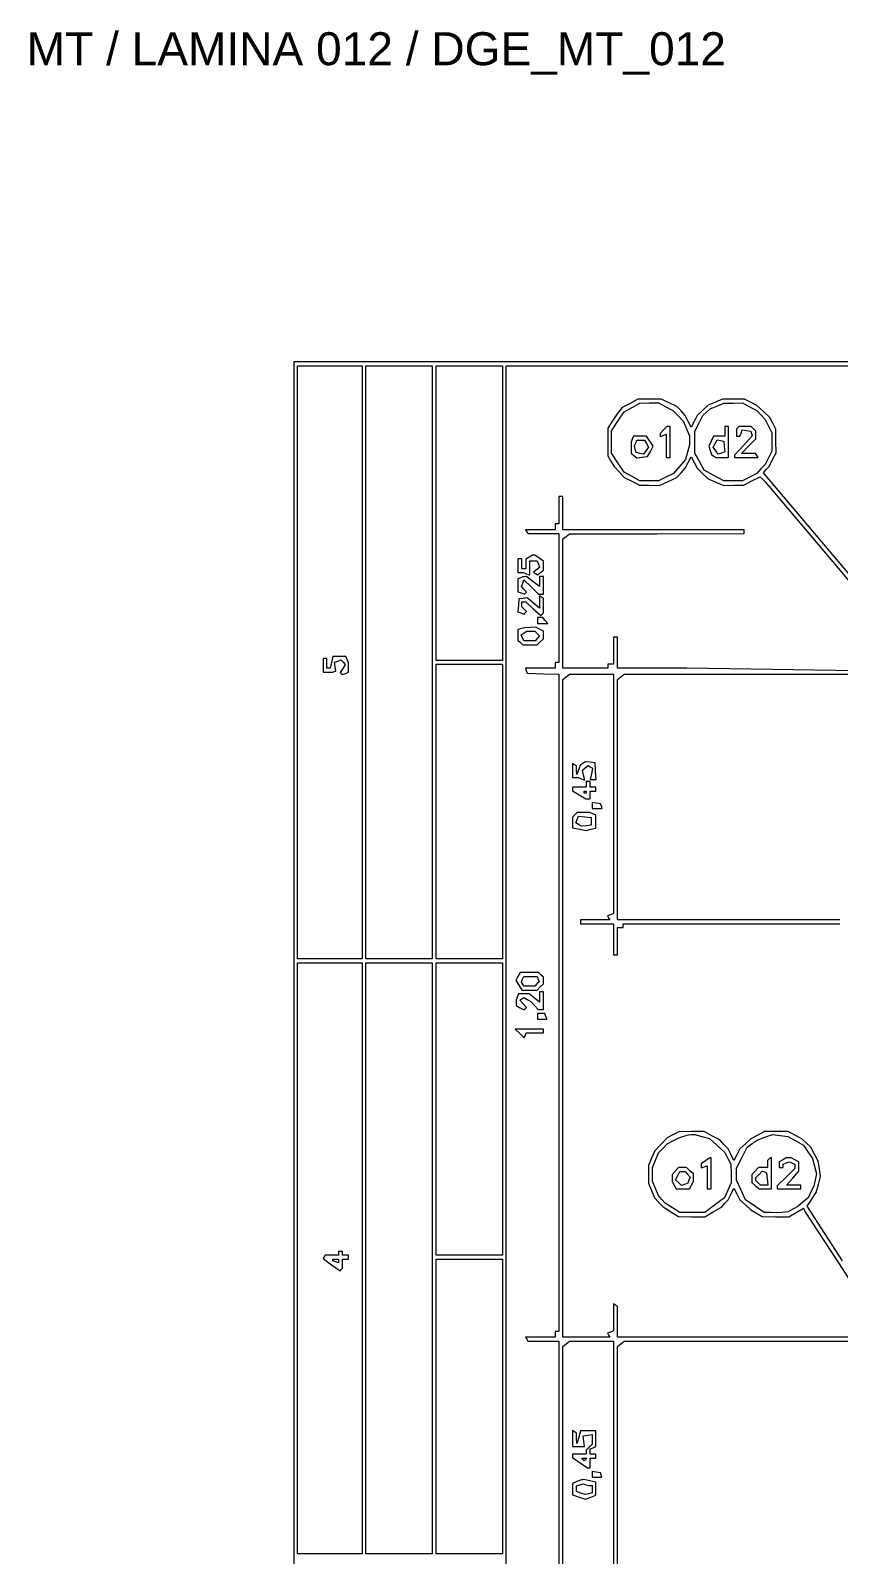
# Paper-space layout 'AN-03-DGE-012' of a CAD drawing. Header units: metres, sheet in millimetres. Extents: x 12 to 193, y 4 to 291.
# Drawn here: x 12.2 to 63.7, y 194.3 to 291.3 of the extents above; entities that cross this region are included whole.
import ezdxf

# ---------------------------------------------------------------- set-up
doc = ezdxf.new("R2010")
doc.units = ezdxf.units.M
doc.layers.add('DGE_CONTORNOS', color=7, linetype='Continuous', lineweight=0)
doc.layers.add('DGE_DATOS', color=7, linetype='Continuous', lineweight=0)
doc.styles.add('DGE_ARIAL', font='arial.ttf')

# ---------------------------------------------------------------- blocks, each defined once
blk = doc.blocks.new('LP_REF_DGE_MT_012')
at = {"layer": 'DGE_CONTORNOS'}
for points in [[(28.998, 147.435), (28.998, 24.711), (110.963, 24.711), (192.928, 24.711), (192.928, 147.435), (192.928, 270.159), (110.963, 270.159), (28.998, 270.159)], [(33.341, 251.049), (33.341, 232.188), (31.294, 232.188), (29.246, 232.188), (29.246, 251.049), (29.246, 269.911), (31.294, 269.911), (33.341, 269.911)], [(37.809, 251.049), (37.809, 232.188), (35.699, 232.188), (33.589, 232.188), (33.589, 251.049), (33.589, 269.911), (35.699, 269.911), (37.809, 269.911)], [(42.276, 260.542), (42.276, 251.173), (40.167, 251.173), (38.057, 251.173), (38.057, 260.542), (38.057, 269.911), (40.167, 269.911), (42.276, 269.911)], [(192.68, 188.632), (192.68, 107.354), (186.475, 107.354), (180.27, 107.354), (180.27, 105.555), (180.27, 103.756), (111.397, 103.756), (42.524, 103.756), (42.524, 186.833), (42.524, 269.911), (117.602, 269.911), (192.68, 269.911)], [(52.674, 267.316), (53.134, 267.079), (53.469, 266.727), (53.804, 266.374), (53.997, 265.913), (54.189, 265.451), (54.189, 265.168), (54.188, 264.885), (54.058, 264.416), (53.928, 263.947), (53.543, 263.509), (53.158, 263.071), (52.686, 262.83), (52.214, 262.589), (51.619, 262.591), (51.025, 262.593), (50.528, 262.873), (50.032, 263.153), (49.629, 263.754), (49.225, 264.355), (49.225, 265.071), (49.225, 265.788), (49.629, 266.388), (50.032, 266.989), (50.528, 267.269), (51.025, 267.549), (51.619, 267.551), (52.214, 267.553)], [(58.01, 267.317), (58.471, 267.081), (58.735, 266.789), (59, 266.498), (59.215, 266.073), (59.43, 265.648), (59.43, 265.071), (59.43, 264.494), (59.215, 264.069), (59, 263.644), (58.735, 263.353), (58.471, 263.061), (58.01, 262.825), (57.55, 262.589), (56.955, 262.592), (56.361, 262.595), (55.743, 262.933), (55.124, 263.272), (54.822, 263.82), (54.52, 264.368), (54.521, 265.061), (54.522, 265.754), (54.777, 266.25), (55.032, 266.746), (55.266, 266.958), (55.5, 267.17), (55.93, 267.356), (56.361, 267.543), (56.955, 267.548), (57.55, 267.553)], [(52.533, 265.837), (52.328, 265.61), (52.328, 265.513), (52.328, 265.417), (52.514, 265.488), (52.7, 265.56), (52.7, 264.819), (52.7, 264.078), (52.824, 264.078), (52.948, 264.078), (52.948, 265.071), (52.948, 266.064), (52.843, 266.064), (52.739, 266.064)], [(56.423, 265.754), (56.423, 265.443), (56.071, 265.443), (55.718, 265.443), (55.57, 265.119), (55.423, 264.794), (55.505, 264.529), (55.588, 264.264), (55.726, 264.173), (55.865, 264.082), (56.268, 264.08), (56.671, 264.078), (56.671, 265.071), (56.671, 266.064), (56.547, 266.064), (56.423, 266.064)], [(57.25, 265.981), (57.168, 265.898), (57.168, 265.671), (57.168, 265.443), (57.278, 265.443), (57.389, 265.443), (57.464, 265.638), (57.539, 265.833), (57.809, 265.793), (58.079, 265.754), (58.129, 265.603), (58.178, 265.452), (57.611, 264.845), (57.043, 264.239), (57.043, 264.159), (57.043, 264.078), (57.795, 264.078), (58.547, 264.078), (58.471, 264.202), (58.394, 264.327), (57.942, 264.327), (57.489, 264.327), (57.949, 264.797), (58.409, 265.268), (58.409, 265.517), (58.409, 265.766), (58.26, 265.915), (58.111, 266.064), (57.722, 266.064), (57.333, 266.064)], [(50.542, 265.247), (50.466, 265.051), (50.466, 264.704), (50.466, 264.357), (50.645, 264.209), (50.824, 264.06), (51.169, 264.1), (51.513, 264.14), (51.696, 264.467), (51.879, 264.794), (51.666, 265.119), (51.453, 265.443), (51.035, 265.443), (50.617, 265.443)], [(51.45, 264.964), (51.574, 264.733), (51.415, 264.516), (51.257, 264.3), (51.018, 264.345), (50.78, 264.391), (50.737, 264.614), (50.694, 264.837), (50.762, 265.016), (50.831, 265.195), (51.079, 265.195), (51.326, 265.195)], [(56.4, 264.79), (56.44, 264.449), (56.227, 264.368), (56.015, 264.286), (55.851, 264.51), (55.688, 264.733), (55.816, 264.972), (55.943, 265.21), (56.152, 265.171), (56.361, 265.131)], [(43.982, 257.74), (43.765, 257.613), (43.765, 257.309), (43.765, 257.005), (43.641, 257.005), (43.517, 257.005), (43.517, 257.316), (43.517, 257.626), (43.393, 257.626), (43.269, 257.626), (43.269, 257.191), (43.269, 256.757), (43.445, 256.757), (43.621, 256.757), (43.817, 256.682), (44.013, 256.606), (44.013, 257.054), (44.013, 257.502), (44.248, 257.502), (44.483, 257.502), (44.565, 257.288), (44.647, 257.074), (44.447, 256.927), (44.247, 256.781), (44.384, 256.696), (44.521, 256.612), (44.701, 256.762), (44.882, 256.912), (44.882, 257.2), (44.882, 257.488), (44.606, 257.681), (44.331, 257.874), (44.265, 257.87), (44.2, 257.866)], [(43.424, 256.427), (43.269, 256.364), (43.269, 255.953), (43.269, 255.543), (43.473, 255.465), (43.677, 255.386), (43.739, 255.448), (43.801, 255.51), (43.645, 255.698), (43.489, 255.885), (43.569, 256.094), (43.65, 256.303), (44.116, 255.848), (44.582, 255.392), (44.732, 255.392), (44.882, 255.392), (44.882, 255.951), (44.882, 256.509), (44.758, 256.509), (44.634, 256.509), (44.634, 256.192), (44.634, 255.876), (44.219, 256.192), (43.804, 256.509), (43.692, 256.499), (43.579, 256.489)], [(44.634, 254.892), (44.634, 254.501), (44.245, 254.829), (43.855, 255.157), (43.593, 255.119), (43.331, 255.082), (43.292, 254.678), (43.253, 254.274), (43.452, 254.197), (43.652, 254.121), (43.731, 254.2), (43.811, 254.279), (43.664, 254.426), (43.517, 254.573), (43.517, 254.734), (43.517, 254.896), (43.641, 254.896), (43.765, 254.896), (44.243, 254.464), (44.721, 254.032), (44.802, 254.112), (44.882, 254.193), (44.882, 254.661), (44.882, 255.129), (44.758, 255.206), (44.634, 255.283)], [(43.486, 253.197), (43.269, 253.14), (43.269, 252.802), (43.269, 252.464), (43.418, 252.315), (43.567, 252.166), (44.029, 252.166), (44.492, 252.166), (44.687, 252.361), (44.882, 252.556), (44.882, 252.791), (44.882, 253.026), (44.642, 253.154), (44.402, 253.283), (44.053, 253.268), (43.703, 253.254)], [(44.51, 253.717), (44.51, 253.531), (44.835, 253.531), (45.161, 253.531), (45.006, 253.717), (44.852, 253.903), (44.681, 253.903), (44.51, 253.903)], [(44.482, 252.888), (44.628, 252.743), (44.492, 252.578), (44.355, 252.414), (43.994, 252.414), (43.633, 252.414), (43.557, 252.613), (43.481, 252.811), (43.654, 252.921), (43.827, 253.031), (44.082, 253.033), (44.336, 253.034)], [(31.399, 251.049), (31.325, 250.677), (31.216, 250.677), (31.108, 250.677), (31.108, 250.987), (31.108, 251.297), (30.983, 251.297), (30.859, 251.297), (30.859, 250.863), (30.859, 250.429), (31.17, 250.429), (31.48, 250.429), (31.573, 250.46), (31.666, 250.491), (31.63, 250.772), (31.594, 251.053), (31.793, 251.13), (31.993, 251.206), (32.137, 251.062), (32.28, 250.919), (32.12, 250.662), (31.959, 250.404), (32.024, 250.339), (32.09, 250.274), (32.281, 250.347), (32.473, 250.421), (32.473, 250.725), (32.473, 251.029), (32.397, 251.225), (32.322, 251.421), (31.898, 251.421), (31.474, 251.421)], [(42.276, 241.556), (42.276, 232.188), (40.167, 232.188), (38.057, 232.188), (38.057, 241.556), (38.057, 250.925), (40.167, 250.925), (42.276, 250.925)], [(47.401, 244.625), (47.252, 244.527), (47.13, 244.221), (47.007, 243.914), (47, 244.186), (46.992, 244.458), (46.868, 244.534), (46.744, 244.611), (46.744, 244.169), (46.744, 243.728), (46.92, 243.728), (47.096, 243.728), (47.31, 243.645), (47.525, 243.563), (47.446, 243.879), (47.366, 244.196), (47.546, 244.345), (47.725, 244.494), (47.867, 244.406), (48.01, 244.318), (47.938, 243.961), (47.867, 243.604), (48.057, 243.604), (48.247, 243.604), (48.209, 244.131), (48.171, 244.658), (47.86, 244.691), (47.55, 244.723)], [(47.612, 243.293), (47.612, 243.107), (47.178, 243.107), (46.744, 243.107), (46.744, 242.993), (46.744, 242.879), (47.162, 242.621), (47.579, 242.363), (47.72, 242.363), (47.86, 242.363), (47.86, 242.611), (47.86, 242.859), (48.047, 242.859), (48.233, 242.859), (48.233, 242.983), (48.233, 243.107), (48.047, 243.107), (47.86, 243.107), (47.86, 243.293), (47.86, 243.48), (47.736, 243.48), (47.612, 243.48)], [(47.612, 242.797), (47.612, 242.735), (47.55, 242.735), (47.488, 242.735), (47.488, 242.797), (47.488, 242.859), (47.55, 242.859), (47.612, 242.859)], [(46.892, 241.345), (46.744, 241.196), (46.744, 240.855), (46.744, 240.513), (47.177, 240.431), (47.611, 240.35), (47.922, 240.428), (48.233, 240.506), (48.233, 240.925), (48.233, 241.344), (48.036, 241.419), (47.84, 241.494), (47.441, 241.494), (47.041, 241.494)], [(47.985, 241.937), (47.985, 241.742), (48.305, 241.742), (48.626, 241.742), (48.575, 241.897), (48.524, 242.053), (48.254, 242.092), (47.985, 242.132)], [(47.922, 240.936), (47.922, 240.688), (47.612, 240.655), (47.302, 240.623), (47.129, 240.736), (46.956, 240.849), (47.035, 241.055), (47.114, 241.262), (47.518, 241.223), (47.922, 241.184)], [(33.341, 213.14), (33.341, 194.34), (31.294, 194.34), (29.246, 194.34), (29.246, 213.14), (29.246, 231.939), (31.294, 231.939), (33.341, 231.939)], [(37.809, 213.14), (37.809, 194.34), (35.699, 194.34), (33.589, 194.34), (33.589, 213.14), (33.589, 231.939), (35.699, 231.939), (37.809, 231.939)], [(42.276, 222.633), (42.276, 213.326), (40.167, 213.326), (38.057, 213.326), (38.057, 222.633), (38.057, 231.939), (40.167, 231.939), (42.276, 231.939)], [(43.264, 231.062), (43.127, 230.806), (43.325, 230.504), (43.523, 230.202), (44.007, 230.202), (44.492, 230.202), (44.687, 230.397), (44.882, 230.592), (44.882, 230.807), (44.882, 231.021), (44.733, 231.17), (44.584, 231.319), (43.993, 231.319), (43.402, 231.319)], [(44.549, 230.9), (44.615, 230.729), (44.475, 230.589), (44.336, 230.45), (43.996, 230.45), (43.656, 230.45), (43.575, 230.58), (43.495, 230.71), (43.564, 230.891), (43.633, 231.071), (44.058, 231.071), (44.483, 231.071)], [(44.634, 229.759), (44.634, 229.44), (44.307, 229.697), (43.98, 229.954), (43.638, 229.954), (43.295, 229.954), (43.22, 229.758), (43.145, 229.561), (43.145, 229.39), (43.145, 229.218), (43.404, 229.08), (43.662, 228.941), (43.734, 229.012), (43.805, 229.084), (43.591, 229.32), (43.377, 229.557), (43.506, 229.637), (43.636, 229.717), (43.857, 229.599), (44.078, 229.481), (44.313, 229.221), (44.548, 228.961), (44.715, 228.961), (44.882, 228.961), (44.882, 229.52), (44.882, 230.078), (44.758, 230.078), (44.634, 230.078)], [(44.51, 228.527), (44.51, 228.341), (44.816, 228.341), (45.123, 228.341), (45.051, 228.527), (44.98, 228.713), (44.745, 228.713), (44.51, 228.713)], [(43.38, 227.441), (43.67, 227.162), (43.728, 227.317), (43.786, 227.472), (44.334, 227.472), (44.882, 227.472), (44.882, 227.596), (44.882, 227.72), (43.986, 227.72), (43.09, 227.72)], [(54.974, 220.886), (55.448, 220.755), (55.943, 220.307), (56.439, 219.859), (56.632, 219.487), (56.825, 219.114), (56.834, 218.526), (56.842, 217.938), (56.627, 217.462), (56.412, 216.987), (55.781, 216.521), (55.151, 216.056), (54.357, 216.056), (53.564, 216.056), (53.101, 216.35), (52.638, 216.644), (52.426, 216.882), (52.213, 217.12), (52.022, 217.577), (51.831, 218.033), (51.831, 218.476), (51.831, 218.918), (52.024, 219.378), (52.216, 219.837), (52.489, 220.13), (52.762, 220.423), (53.134, 220.616), (53.505, 220.809), (53.816, 220.904), (54.127, 220.998), (54.313, 221.008), (54.5, 221.018)], [(60.944, 220.61), (61.439, 220.337), (61.724, 219.915), (62.008, 219.493), (62.139, 219.005), (62.271, 218.517), (62.186, 218.124), (62.102, 217.731), (61.915, 217.359), (61.729, 216.987), (61.403, 216.705), (61.077, 216.424), (60.766, 216.253), (60.455, 216.081), (60.083, 216.055), (59.712, 216.03), (59.33, 216.043), (58.947, 216.056), (58.352, 216.451), (57.756, 216.845), (57.463, 217.474), (57.17, 218.103), (57.169, 218.484), (57.168, 218.866), (57.509, 219.533), (57.85, 220.2), (58.168, 220.43), (58.485, 220.66), (58.974, 220.84), (59.463, 221.02), (59.956, 220.952), (60.449, 220.884)], [(55.21, 219.337), (54.934, 219.144), (54.934, 219.014), (54.934, 218.883), (55.12, 218.955), (55.306, 219.026), (55.306, 218.286), (55.306, 217.545), (55.43, 217.545), (55.554, 217.545), (55.554, 218.538), (55.554, 219.53), (55.52, 219.53), (55.485, 219.53)], [(59.236, 219.448), (59.153, 219.365), (59.153, 219.138), (59.153, 218.91), (58.862, 218.91), (58.571, 218.91), (58.366, 218.683), (58.16, 218.456), (58.16, 218.206), (58.16, 217.956), (58.387, 217.75), (58.614, 217.545), (59.008, 217.545), (59.401, 217.545), (59.401, 218.538), (59.401, 219.53), (59.36, 219.53), (59.319, 219.53)], [(60.115, 219.396), (59.898, 219.27), (59.898, 219.09), (59.898, 218.91), (60.022, 218.91), (60.146, 218.91), (60.146, 219.021), (60.146, 219.132), (60.332, 219.203), (60.518, 219.274), (60.704, 219.203), (60.89, 219.132), (60.89, 218.985), (60.89, 218.838), (60.332, 218.29), (59.774, 217.742), (59.774, 217.643), (59.774, 217.545), (60.518, 217.545), (61.263, 217.545), (61.263, 217.669), (61.263, 217.793), (60.816, 217.793), (60.368, 217.793), (60.753, 218.232), (61.139, 218.67), (61.139, 218.972), (61.139, 219.274), (60.899, 219.402), (60.659, 219.53), (60.495, 219.527), (60.332, 219.523)], [(53.278, 218.683), (53.072, 218.456), (53.072, 218.241), (53.072, 218.025), (53.201, 217.785), (53.329, 217.545), (53.755, 217.545), (54.181, 217.545), (54.309, 217.785), (54.437, 218.025), (54.437, 218.262), (54.437, 218.499), (54.211, 218.705), (53.984, 218.91), (53.733, 218.91), (53.483, 218.91)], [(54.064, 218.477), (54.217, 218.293), (54.144, 218.102), (54.071, 217.912), (53.872, 217.835), (53.674, 217.759), (53.485, 217.948), (53.296, 218.137), (53.437, 218.399), (53.578, 218.662), (53.744, 218.662), (53.911, 218.662)], [(59.13, 218.187), (59.169, 217.793), (58.938, 217.793), (58.706, 217.793), (58.557, 217.942), (58.409, 218.091), (58.409, 218.181), (58.409, 218.272), (58.609, 218.472), (58.81, 218.673), (58.95, 218.627), (59.091, 218.581)], [(31.852, 213.45), (31.852, 213.326), (31.425, 213.326), (30.998, 213.326), (30.933, 213.22), (30.867, 213.114), (31.405, 212.728), (31.943, 212.342), (32.022, 212.42), (32.1, 212.499), (32.1, 212.788), (32.1, 213.078), (32.286, 213.078), (32.473, 213.078), (32.473, 213.202), (32.473, 213.326), (32.286, 213.326), (32.1, 213.326), (32.1, 213.45), (32.1, 213.574), (31.976, 213.574), (31.852, 213.574)], [(31.852, 212.958), (31.852, 212.837), (31.666, 212.909), (31.48, 212.98), (31.48, 213.029), (31.48, 213.078), (31.666, 213.078), (31.852, 213.078)], [(42.276, 203.709), (42.276, 194.34), (40.167, 194.34), (38.057, 194.34), (38.057, 203.709), (38.057, 213.078), (40.167, 213.078), (42.276, 213.078)], [(46.744, 201.669), (46.744, 201.165), (47.121, 201.165), (47.498, 201.165), (47.462, 201.507), (47.426, 201.848), (47.705, 201.887), (47.985, 201.927), (47.985, 201.617), (47.985, 201.307), (47.798, 201.121), (47.612, 200.935), (47.612, 200.802), (47.612, 200.669), (47.178, 200.669), (46.744, 200.669), (46.744, 200.562), (46.744, 200.455), (47.216, 200.127), (47.688, 199.8), (47.774, 199.8), (47.86, 199.8), (47.86, 200.111), (47.86, 200.421), (48.047, 200.421), (48.233, 200.421), (48.233, 200.545), (48.233, 200.669), (48.047, 200.669), (47.86, 200.669), (47.86, 200.842), (47.86, 201.015), (48.047, 201.086), (48.233, 201.158), (48.233, 201.658), (48.233, 202.158), (47.74, 202.158), (47.247, 202.158), (47.131, 201.755), (47.014, 201.351), (47.003, 201.685), (46.992, 202.019), (46.868, 202.096), (46.744, 202.173)], [(47.571, 200.338), (47.488, 200.255), (47.405, 200.338), (47.323, 200.421), (47.488, 200.421), (47.654, 200.421)], [(47.023, 198.928), (46.744, 198.816), (46.744, 198.449), (46.744, 198.082), (47.16, 197.945), (47.576, 197.807), (47.905, 197.932), (48.233, 198.057), (48.233, 198.479), (48.233, 198.901), (47.845, 198.978), (47.457, 199.056), (47.38, 199.048), (47.302, 199.04)], [(47.871, 198.684), (47.985, 198.684), (47.985, 198.45), (47.985, 198.216), (47.763, 198.158), (47.541, 198.1), (47.266, 198.202), (46.992, 198.303), (46.992, 198.484), (46.992, 198.665), (47.209, 198.722), (47.426, 198.778), (47.591, 198.731), (47.757, 198.684)], [(47.985, 199.39), (47.985, 199.211), (48.3, 199.211), (48.615, 199.211), (48.569, 199.351), (48.524, 199.49), (48.254, 199.53), (47.985, 199.569)]]:
    blk.add_lwpolyline(points, close=True, dxfattribs=at)
for points in [[(64.861, 250.512), (59.443, 250.594), (54.024, 250.677), (51.811, 250.677), (49.598, 250.677), (49.598, 251.669), (49.598, 252.662), (49.474, 252.662), (49.35, 252.662), (49.35, 251.794), (49.35, 250.925), (49.163, 250.925), (48.977, 250.925), (48.977, 250.801), (48.977, 250.677), (47.55, 250.677), (46.123, 250.677), (46.123, 254.789), (46.123, 258.901), (46.34, 259.066), (46.557, 259.231), (52.111, 259.235), (57.664, 259.239), (57.664, 259.363), (57.664, 259.487), (51.894, 259.487), (46.123, 259.487), (46.123, 260.542), (46.123, 261.597), (45.999, 261.597), (45.875, 261.597), (45.875, 260.728), (45.875, 259.859), (45.751, 259.859), (45.627, 259.859), (45.627, 259.673), (45.627, 259.487), (44.689, 259.487), (43.751, 259.487), (43.827, 259.363), (43.904, 259.239), (44.889, 259.239), (45.875, 259.239), (45.875, 255.144), (45.875, 251.049), (45.751, 251.049), (45.627, 251.049), (45.627, 250.863), (45.627, 250.677), (44.686, 250.677), (43.745, 250.677), (43.796, 250.522), (43.847, 250.367), (44.861, 250.33), (45.875, 250.294), (45.875, 229.391), (45.875, 208.487), (45.751, 208.487), (45.627, 208.487), (45.627, 208.3), (45.627, 208.114), (44.689, 208.114), (43.751, 208.114), (43.827, 207.99), (43.904, 207.866), (44.889, 207.866), (45.875, 207.866), (45.875, 186.948)], [(46.123, 186.602), (46.123, 207.529), (46.34, 207.693), (46.557, 207.858), (47.954, 207.862), (49.35, 207.866), (49.35, 200.297), (49.35, 192.727)], [(49.598, 192.231), (49.598, 199.88), (49.598, 207.529), (49.815, 207.693), (50.032, 207.858), (57.323, 207.862), (64.613, 207.866)], [(63.915, 212.977), (61.665, 216.461), (61.96, 216.896), (62.255, 217.331), (62.391, 217.836), (62.527, 218.341), (62.45, 218.823), (62.373, 219.305), (62.14, 219.759), (61.907, 220.213), (61.616, 220.478), (61.325, 220.742), (60.89, 220.969), (60.456, 221.195), (59.712, 221.195), (58.967, 221.195), (58.533, 220.969), (58.098, 220.743), (57.746, 220.416), (57.394, 220.089), (57.203, 219.724), (57.013, 219.36), (56.827, 219.724), (56.641, 220.089), (56.377, 220.38), (56.113, 220.671), (55.616, 220.935), (55.12, 221.198), (54.313, 221.193), (53.507, 221.188), (53.134, 220.99), (52.762, 220.793), (52.365, 220.379), (51.968, 219.965), (51.776, 219.503), (51.583, 219.042), (51.583, 218.476), (51.583, 217.909), (51.775, 217.45), (51.967, 216.99), (52.241, 216.694), (52.514, 216.399), (52.996, 216.091), (53.478, 215.784), (54.321, 215.779), (55.163, 215.773), (55.7, 216.088), (56.237, 216.403), (56.439, 216.633), (56.64, 216.863), (56.827, 217.227), (57.013, 217.592), (57.203, 217.227), (57.394, 216.863), (57.746, 216.544), (58.098, 216.225), (58.453, 216.005), (58.809, 215.784), (59.655, 215.779), (60.501, 215.773), (60.971, 216.051), (61.441, 216.328), (61.48, 216.223), (61.518, 216.118), (63.657, 212.841), (65.795, 209.565)], [(64.613, 208.114), (57.106, 208.114), (49.598, 208.114), (49.598, 209.1), (49.598, 210.085), (49.474, 210.162), (49.35, 210.238), (49.35, 209.376), (49.35, 208.513), (49.156, 208.439), (48.962, 208.364), (49.039, 208.239), (49.116, 208.114), (47.62, 208.114), (46.123, 208.114), (46.123, 229.041), (46.123, 249.967), (46.34, 250.132), (46.557, 250.297), (47.954, 250.301), (49.35, 250.304), (49.35, 242.686), (49.35, 235.068), (49.156, 234.994), (48.962, 234.919), (49.039, 234.794), (49.116, 234.669), (48.178, 234.669), (47.24, 234.669), (47.24, 234.545), (47.24, 234.421), (48.295, 234.421), (49.35, 234.421), (49.35, 233.428), (49.35, 232.436), (49.474, 232.436), (49.598, 232.436), (49.598, 233.304), (49.598, 234.173), (49.784, 234.173), (49.97, 234.173), (49.97, 234.297), (49.97, 234.421), (56.857, 234.421), (63.745, 234.421)], [(63.745, 234.669), (56.671, 234.669), (49.598, 234.669), (49.598, 242.318), (49.598, 249.967), (49.815, 250.132), (50.032, 250.297), (57.447, 250.301), (64.861, 250.304)], [(67.723, 252.672), (63.305, 257.89), (58.887, 263.109), (59.067, 263.314), (59.247, 263.52), (59.47, 263.954), (59.692, 264.389), (59.687, 265.14), (59.681, 265.891), (59.49, 266.257), (59.298, 266.622), (58.884, 267.012), (58.471, 267.401), (58.073, 267.601), (57.676, 267.801), (56.984, 267.801), (56.291, 267.801), (55.83, 267.608), (55.368, 267.416), (55.016, 267.081), (54.664, 266.746), (54.473, 266.382), (54.283, 266.017), (54.097, 266.382), (53.911, 266.746), (53.647, 267.042), (53.383, 267.337), (52.886, 267.566), (52.39, 267.796), (51.645, 267.793), (50.901, 267.79), (50.404, 267.529), (49.908, 267.267), (49.748, 267.069), (49.588, 266.87), (49.283, 266.407), (48.977, 265.945), (48.977, 265.069), (48.977, 264.194), (49.186, 263.857), (49.395, 263.52), (49.713, 263.167), (50.032, 262.815), (50.513, 262.568), (50.993, 262.32), (51.637, 262.315), (52.281, 262.309), (52.832, 262.556), (53.383, 262.804), (53.647, 263.1), (53.911, 263.396), (54.097, 263.761), (54.283, 264.125), (54.473, 263.761), (54.664, 263.396), (55.016, 263.061), (55.368, 262.727), (55.865, 262.518), (56.361, 262.31), (56.997, 262.315), (57.633, 262.32), (58.161, 262.59), (58.689, 262.859), (58.846, 262.693), (59.004, 262.527), (63.298, 257.445), (67.592, 252.363)]]:
    blk.add_lwpolyline(points, dxfattribs=at)
at = {"layer": 'DGE_DATOS', "style": 'DGE_ARIAL'}
blk.add_text('MT / LAMINA 012 / DGE_MT_012', height=2.1, dxfattribs=at).set_placement((12, 289.039))

psp = doc.layouts.new('AN-03-DGE-012')

# ---------------------------------------------------------------- block references
at = {"layer": 'DGE_DATOS'}
psp.add_blockref('LP_REF_DGE_MT_012', (0, 0), dxfattribs=at)

doc.saveas('drawing.dxf')
